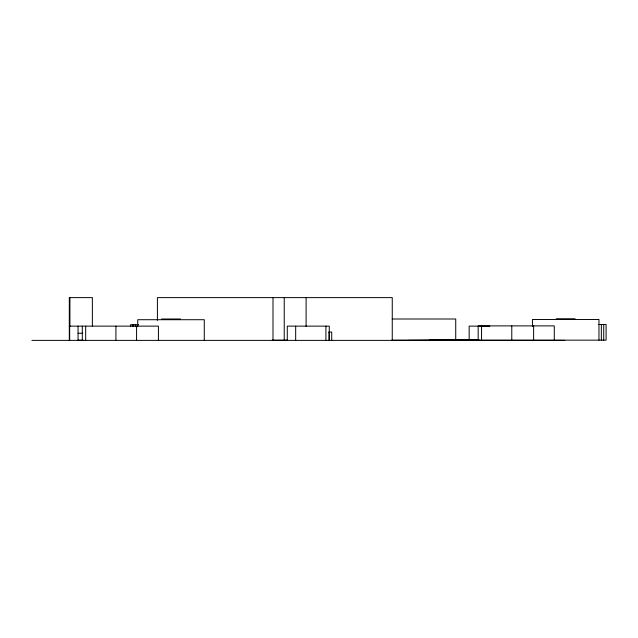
<?xml version="1.0" encoding="UTF-8"?>
<svg xmlns="http://www.w3.org/2000/svg" width="638" height="638" viewBox="0 0 638 638"><rect width="100%" height="100%" fill="white"/><g stroke="black" fill="none" stroke-linecap="round" stroke-linejoin="round"><path stroke-width="0.96" d="M408.304 340.381L437.429 340.15M556.208 318.761L575.117 318.761M161.605 319L180.522 319M392.179 319L455.731 319L455.731 340.15M598.356 324.463L606.1 324.463L606.1 340.15L391.756 340.15M138.55 324.702L130.631 324.702L130.631 326.664M69.303 326.13L158.415 326.13L158.415 340.381M489.864 326.13L469.161 326.13L469.161 340.15M328.817 332.071L331.712 332.071L331.712 340.381M78.059 333.259L82.82 333.259M479.186 339.91L429.43 339.91L429.43 340.381M78.059 340.15L83.02 340.15M272.306 340.15L287.244 340.15M31.9 340.381L564.797 340.381M603.723 324.463L603.723 340.15M601.347 324.463L601.347 340.15M598.97 340.15L598.97 319.478L532.443 319.478L532.443 326.425M554.286 340.15L554.286 325.89L478.181 325.89L478.181 340.15M533.623 325.89L533.623 340.15M511.78 325.89L511.78 340.15M481.546 325.89L481.546 340.15M473.037 339.91L473.037 340.381M471.307 339.91L471.275 340.15M470.828 339.91L470.828 340.381M460.014 339.91L460.014 340.381M459.312 339.91L459.312 340.381M456.792 339.91L456.792 340.381M455.317 339.91L455.317 340.381M447.397 339.91L447.397 340.381M444.893 339.91L444.893 340.381M443.617 339.91L443.617 340.381M442.493 339.91L442.493 340.381M438.067 339.91L438.067 340.381M436.001 339.91L436.001 340.381M435.355 339.91L435.355 340.381M433.92 339.91L433.92 340.381M431.942 339.91L431.942 340.381M430.69 339.91L430.69 340.381M430.052 339.91L430.052 340.381M429.621 339.91L429.653 340.381M392.258 340.381L392.258 297.619L157.411 297.619L157.411 320.364M329.272 340.381L329.272 326.13L287.275 326.13L287.275 340.381M329.072 332.071L329.072 340.381M325.914 326.13L325.914 340.381M306.104 297.619L306.104 326.457M295.673 326.13L295.673 340.381M284.229 297.619L284.229 340.381M272.992 297.619L272.992 340.381M204.28 340.381L204.28 319.71L137.752 319.71L137.752 326.664M136.58 326.13L136.58 340.381M135.376 324.702L135.376 326.664M132.999 324.702L132.999 326.664M115.917 326.13L115.917 340.381M92.366 326.297L92.366 297.619L69.303 297.619L69.303 340.381M85.675 326.13L85.675 340.381M82.31 326.13L82.31 340.381M78.059 326.13L78.059 340.381M69.917 297.619L69.917 326.297M69.678 326.13L69.678 340.381"/></g></svg>
